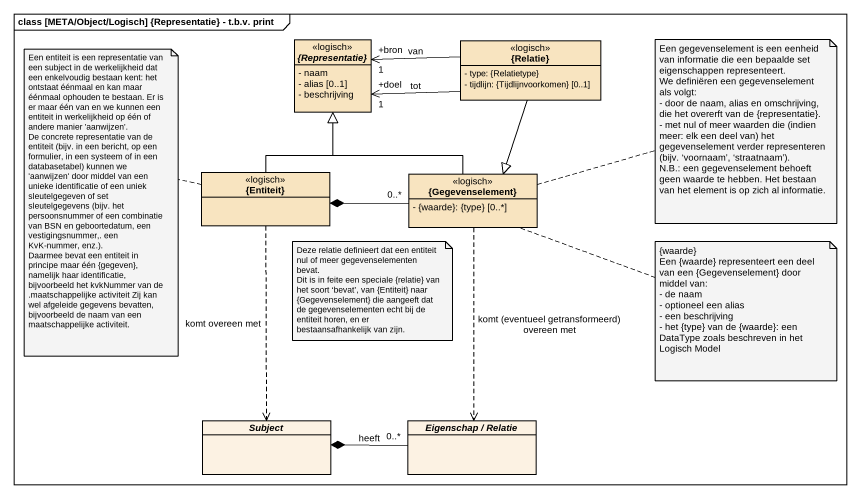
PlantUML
@startuml
mainframe class [META/Object/Logisch] {Representatie} - t.b.v. print
hide circle
hide empty members
skinparam classAttributeIconSize 0
abstract class "{Representatie}" as Representatie <<logisch>> #F8E4C0 {
  - naam
  - alias [0..1]
  - beschrijving
}
class "{Relatie}" as Relatie <<logisch>> #F8E4C0 {
  - type: {Relatietype}
  - tijdlijn: {Tijdlijnvoorkomen} [0..1]
}
class "{Entiteit}" as Entiteit <<logisch>> #F8E4C0
class "{Gegevenselement}" as Gegevenselement <<logisch>> #F8E4C0 {
  - {waarde}: {type} [0..*]
}
abstract class Subject #FCF2E3
abstract class "Eigenschap / Relatie" as Eigenschap_Relatie #FCF2E3
Relatie -left-> "+bron\n1" Representatie : van
Relatie -left-> "+doel\n1" Representatie : tot
Relatie --|> Gegevenselement
Entiteit -up-|> Representatie
Entiteit ..> Subject : komt overeen met
Gegevenselement -up-|> Representatie
Gegevenselement "0..*" -left-* Entiteit
Gegevenselement ..> Eigenschap_Relatie : komt (eventueel getransformeerd) overeen met
Eigenschap_Relatie "0..*" -left-* Subject : heeft
note left of Entiteit
  Een entiteit is een representatie van een subject in de werkelijkheid dat een enkelvoudig bestaan kent: het ontstaat éénmaal en kan maar éénmaal ophouden te bestaan. Er is er maar één van en we kunnen een entiteit in werkelijkheid op één of andere manier 'aanwijzen'.
  De concrete representatie van de entiteit (bijv. in een bericht, op een formulier, in een systeem of in een databasetabel) kunnen we 'aanwijzen' door middel van een unieke identificatie of een uniek sleutelgegeven of set sleutelgegevens (bijv. het persoonsnummer of een combinatie van BSN en geboortedatum, een vestigingsnummer,. een KvK-nummer, enz.).
  Daarmee bevat een entiteit in principe maar één {gegeven}, namelijk haar identificatie, bijvoorbeeld het kvkNummer van de .maatschappelijke activiteit Zij kan wel afgeleide gegevens bevatten, bijvoorbeeld de naam van een maatschappelijke activiteit.
end note
note right of Gegevenselement
  Een gegevenselement is een eenheid van informatie die een bepaalde set eigenschappen representeert.
  We definiëren een gegevenselement als volgt:
  - door de naam, alias en omschrijving, die het overerft van de {representatie}.
  - met nul of meer waarden die (indien meer: elk een deel van) het gegevenselement verder representeren (bijv. ‘voornaam’, ‘straatnaam’).
  N.B.: een gegevenselement behoeft geen waarde te hebben. Het bestaan van het element is op zich al informatie.
end note
note as N3
  Deze relatie definieert dat een entiteit nul of meer gegevenselementen bevat.
  Dit is in feite een speciale {relatie} van het soort ‘bevat’, van {Entiteit} naar {Gegevenselement} die aangeeft dat de gegevenselementen echt bij de entiteit horen, en er bestaansafhankelijk van zijn.
end note
note right of Gegevenselement
  {waarde}
  Een {waarde} representeert een deel van een {Gegevenselement} door middel van:
  - de naam
  - optioneel een alias
  - een beschrijving
  - het {type} van de {waarde}: een DataType zoals beschreven in het Logisch Model
end note
@enduml
